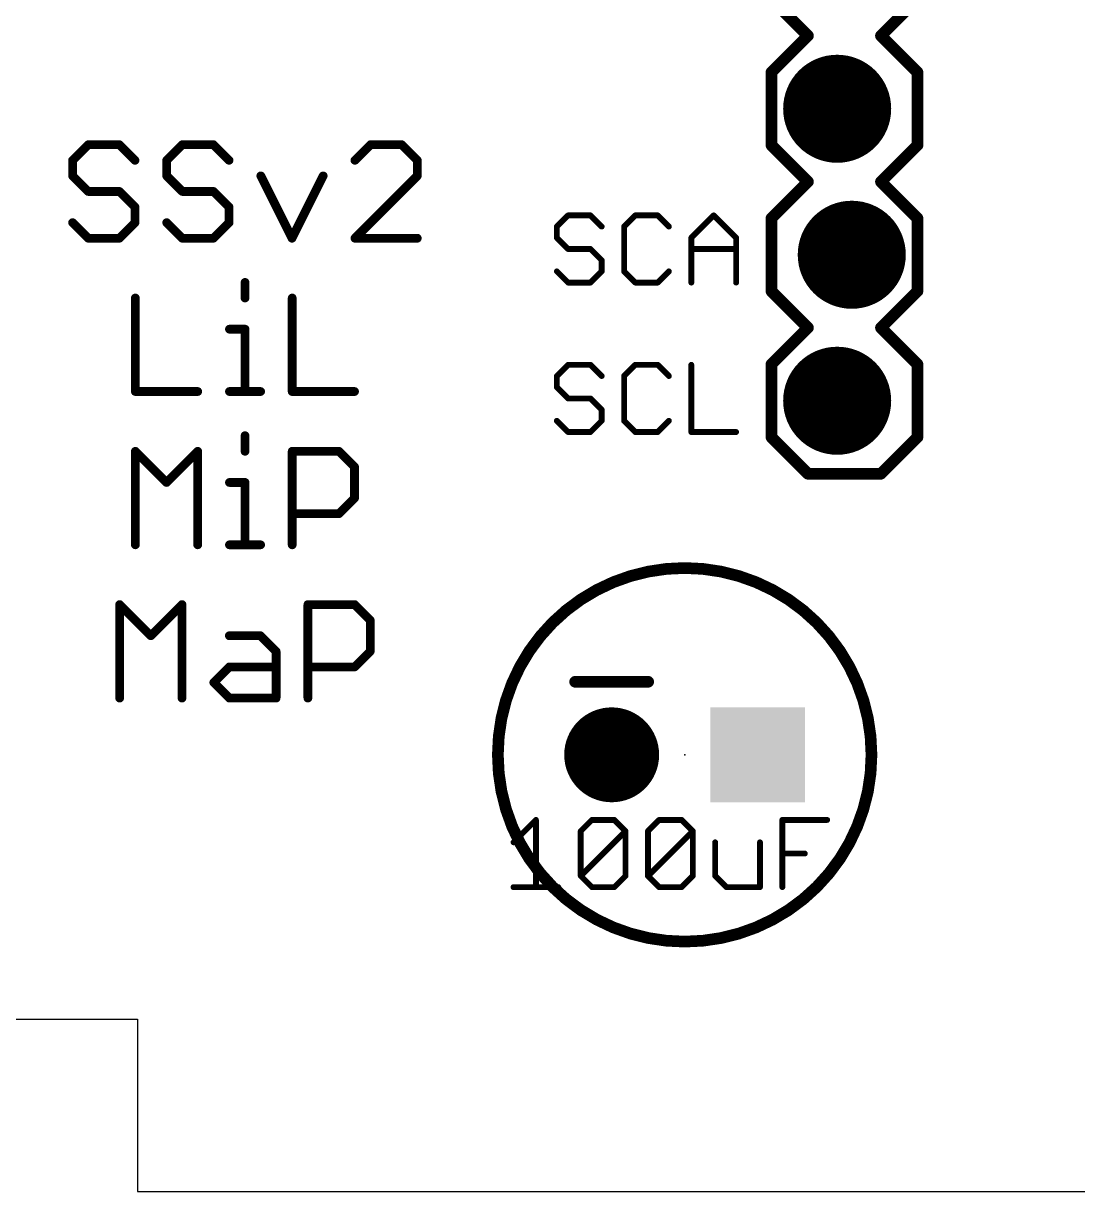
# Model space of a CAD drawing. Extents: x -2 to 100, y 0 to 44.
# Drawn here: x 52.02 to 70.36, y 0 to 20.33 of the extents above; entities that cross this region are included whole.
import ezdxf

# ---------------------------------------------------------------- set-up
doc = ezdxf.new("R2010")
doc.units = 0
for name, color, linetype in [('17', 94, 'CONTINUOUS'), ('20', 178, 'CONTINUOUS'), ('21', 250, 'CONTINUOUS'), ('23', 178, 'CONTINUOUS'), ('25', 250, 'CONTINUOUS'), ('27', 250, 'CONTINUOUS'), ('51', 250, 'CONTINUOUS')]:
    doc.layers.add(name, color=color, linetype=linetype)

# ---------------------------------------------------------------- blocks, each defined once
blk = doc.blocks.new('RECT')
blk.add_solid([(-0.5, -0.5), (0.5, -0.5), (-0.5, 0.5), (0.5, 0.5)])
blk = doc.blocks.new('ROUNDP')
at = {"const_width": 0.5}
blk.add_lwpolyline([(0, -0.25, 1), (0, 0.25, 1), (0, -0.25)], format="xyb", dxfattribs=at)
blk = doc.blocks.new('SQUAREP')
blk.add_solid([(-0.5, -0.5), (0.5, -0.5), (-0.5, 0.5), (0.5, 0.5)])

msp = doc.modelspace()

# ---------------------------------------------------------------- linework, layer by layer
at = {"layer": '20'}
for p, q in [((51, 3), (54, 3)), ((54, 3), (54, 0)), ((54, 0), (90, 0))]:
    msp.add_line(p, q, dxfattribs=at)
at = {"layer": '21', "const_width": 0.2032}
for points in [[(65.665, 20.11), (65.03, 20.745)], [(67.57, 20.745), (66.935, 20.11)], [(65.03, 19.475), (65.665, 20.11)], [(66.935, 20.11), (67.57, 19.475)], [(65.03, 18.205), (65.03, 19.475)], [(67.57, 19.475), (67.57, 18.205)], [(65.665, 17.57), (65.03, 18.205)], [(67.57, 18.205), (66.935, 17.57)], [(65.665, 17.57), (65.03, 16.935)], [(67.57, 16.935), (66.935, 17.57)], [(65.03, 15.665), (65.03, 16.935)], [(67.57, 16.935), (67.57, 15.665)], [(65.665, 15.03), (65.03, 15.665)], [(67.57, 15.665), (66.935, 15.03)], [(65.665, 15.03), (65.03, 14.395)], [(67.57, 14.395), (66.935, 15.03)], [(65.03, 13.125), (65.03, 14.395)], [(67.57, 14.395), (67.57, 13.125)], [(65.665, 12.49), (65.03, 13.125)], [(67.57, 13.125), (66.935, 12.49)], [(66.935, 12.49), (65.665, 12.49)], [(62.885, 8.87), (61.615, 8.87)]]:
    msp.add_lwpolyline(points, dxfattribs=at)
at = {"layer": '21'}
for points, const_width in [([(65.7009, 20.0741, 1), (65.6291, 20.1459)], 0.1016), ([(65.6291, 20.0741, 1), (65.7009, 20.1459)], 0.1016), ([(66.9709, 20.1459, 1), (66.8991, 20.0741)], 0.1016), ([(66.8991, 20.1459, 1), (66.9709, 20.0741)], 0.1016), ([(65.0808, 19.475, 1), (64.9792, 19.475)], 0.1016), ([(64.9941, 19.5109, 1), (65.0659, 19.4391)], 0.1016), ([(67.6208, 19.475, 1), (67.5192, 19.475)], 0.1016), ([(67.5341, 19.4391, 1), (67.6059, 19.5109)], 0.1016), ([(65.0659, 18.2409, 1), (64.9941, 18.1691)], 0.1016), ([(67.6059, 18.1691, 1), (67.5341, 18.2409)], 0.1016), ([(64.9792, 18.205, 1), (65.0808, 18.205)], 0.1016), ([(67.5192, 18.205, 1), (67.6208, 18.205)], 0.1016), ([(65.7009, 17.5341, 1), (65.6291, 17.6059)], 0.1016), ([(65.6291, 17.5341, 1), (65.7009, 17.6059)], 0.1016), ([(66.9709, 17.6059, 1), (66.8991, 17.5341)], 0.1016), ([(66.8991, 17.6059, 1), (66.9709, 17.5341)], 0.1016), ([(65.0808, 16.935, 1), (64.9792, 16.935)], 0.1016), ([(64.9941, 16.9709, 1), (65.0659, 16.8991)], 0.1016), ([(67.6208, 16.935, 1), (67.5192, 16.935)], 0.1016), ([(67.5341, 16.8991, 1), (67.6059, 16.9709)], 0.1016), ([(65.0659, 15.7009, 1), (64.9941, 15.6291)], 0.1016), ([(64.9792, 15.665, 1), (65.0808, 15.665)], 0.1016), ([(67.5192, 15.665, 1), (67.6208, 15.665)], 0.1016), ([(67.6059, 15.6291, 1), (67.5341, 15.7009)], 0.1016), ([(65.7009, 14.9941, 1), (65.6291, 15.0659)], 0.1016), ([(65.6291, 14.9941, 1), (65.7009, 15.0659)], 0.1016), ([(66.9709, 15.0659, 1), (66.8991, 14.9941)], 0.1016), ([(66.8991, 15.0659, 1), (66.9709, 14.9941)], 0.1016), ([(65.0808, 14.395, 1), (64.9792, 14.395)], 0.1016), ([(64.9941, 14.4309, 1), (65.0659, 14.3591)], 0.1016), ([(67.6208, 14.395, 1), (67.5192, 14.395)], 0.1016), ([(67.5341, 14.3591, 1), (67.6059, 14.4309)], 0.1016), ([(65.0659, 13.1609, 1), (64.9941, 13.0891)], 0.1016), ([(67.6059, 13.0891, 1), (67.5341, 13.1609)], 0.1016), ([(64.9792, 13.125, 1), (65.0808, 13.125)], 0.1016), ([(67.5192, 13.125, 1), (67.6208, 13.125)], 0.1016), ([(65.665, 12.5408, 1), (65.665, 12.4392)], 0.1016), ([(65.6291, 12.4541, 1), (65.7009, 12.5259)], 0.1016), ([(66.8991, 12.5259, 1), (66.9709, 12.4541)], 0.1016), ([(66.935, 12.4392, 1), (66.935, 12.5408)], 0.1016), ([(63.52, 4.35, 1), (63.52, 10.85, 1), (63.52, 4.35)], 0.2032), ([(61.615, 8.9208, 1), (61.615, 8.8192)], 0.1016), ([(62.885, 8.8192, 1), (62.885, 8.9208)], 0.1016)]:
    msp.add_lwpolyline(points, format="xyb", dxfattribs=dict(at, const_width=const_width))
at = {"layer": '23'}
msp.add_point((63.52, 7.6), dxfattribs=at)
at = {"layer": '25'}
for points, const_width in [([(53.143, 18.2147), (52.8719, 17.9435)], 0.1524), ([(53.6854, 18.2147), (53.143, 18.2147)], 0.1524), ([(53.9565, 17.9435), (53.6854, 18.2147)], 0.1524), ([(54.7802, 18.2147), (54.509, 17.9435)], 0.1524), ([(55.3225, 18.2147), (54.7802, 18.2147)], 0.1524), ([(55.5937, 17.9435), (55.3225, 18.2147)], 0.1524), ([(58.0545, 18.2147), (57.7834, 17.9435)], 0.1524), ([(58.5968, 18.2147), (58.0545, 18.2147)], 0.1524), ([(58.868, 17.9435), (58.5968, 18.2147)], 0.1524), ([(52.8719, 17.9435), (52.8719, 17.6724)], 0.1524), ([(54.509, 17.9435), (54.509, 17.6724)], 0.1524), ([(58.868, 17.6724), (58.868, 17.9435)], 0.1524), ([(52.8719, 17.6724), (53.143, 17.4012)], 0.1524), ([(54.509, 17.6724), (54.7802, 17.4012)], 0.1524), ([(56.1462, 17.6724), (56.6885, 16.5877)], 0.1524), ([(56.6885, 16.5877), (57.2309, 17.6724)], 0.1524), ([(57.7834, 16.5877), (58.868, 17.6724)], 0.1524), ([(53.143, 17.4012), (53.6854, 17.4012)], 0.1524), ([(53.6854, 17.4012), (53.9565, 17.13)], 0.1524), ([(54.7802, 17.4012), (55.3225, 17.4012)], 0.1524), ([(55.3225, 17.4012), (55.5937, 17.13)], 0.1524), ([(53.9565, 17.13), (53.9565, 16.8589)], 0.1524), ([(55.5937, 17.13), (55.5937, 16.8589)], 0.1524), ([(53.143, 16.5877), (52.8719, 16.8589)], 0.1524), ([(53.9565, 16.8589), (53.6854, 16.5877)], 0.1524), ([(54.7802, 16.5877), (54.509, 16.8589)], 0.1524), ([(55.5937, 16.8589), (55.3225, 16.5877)], 0.1524), ([(61.4916, 16.9852), (61.2967, 16.7903)], 0.1016), ([(61.8814, 16.9852), (61.4916, 16.9852)], 0.1016), ([(62.0763, 16.7903), (61.8814, 16.9852)], 0.1016), ([(62.661, 16.9852), (62.4661, 16.7903)], 0.1016), ([(63.0508, 16.9852), (62.661, 16.9852)], 0.1016), ([(63.2457, 16.7903), (63.0508, 16.9852)], 0.1016), ([(63.6355, 16.5954), (64.0253, 16.9852)], 0.1016), ([(64.0253, 16.9852), (64.4151, 16.5954)], 0.1016), ([(61.2967, 16.7903), (61.2967, 16.5954)], 0.1016), ([(62.4661, 16.7903), (62.4661, 16.0107)], 0.1016), ([(53.6854, 16.5877), (53.143, 16.5877)], 0.1524), ([(55.3225, 16.5877), (54.7802, 16.5877)], 0.1524), ([(58.868, 16.5877), (57.7834, 16.5877)], 0.1524), ([(61.2967, 16.5954), (61.4916, 16.4005)], 0.1016), ([(63.6355, 15.8158), (63.6355, 16.5954)], 0.1016), ([(64.4151, 16.5954), (64.4151, 15.8158)], 0.1016), ([(61.4916, 16.4005), (61.8814, 16.4005)], 0.1016), ([(61.8814, 16.4005), (62.0763, 16.2056)], 0.1016), ([(63.6355, 16.4005), (64.4151, 16.4005)], 0.1016), ([(61.4916, 15.8158), (61.2967, 16.0107)], 0.1016), ([(62.0763, 16.0107), (61.8814, 15.8158)], 0.1016), ([(62.0763, 16.2056), (62.0763, 16.0107)], 0.1016), ([(62.4661, 16.0107), (62.661, 15.8158)], 0.1016), ([(63.0508, 15.8158), (63.2457, 16.0107)], 0.1016), ([(55.8716, 15.8189), (55.8716, 15.5477)], 0.1524), ([(61.8814, 15.8158), (61.4916, 15.8158)], 0.1016), ([(62.661, 15.8158), (63.0508, 15.8158)], 0.1016), ([(53.9633, 15.5477), (53.9633, 13.9207)], 0.1524), ([(56.6919, 15.5477), (56.6919, 13.9207)], 0.1524), ([(55.6005, 15.0054), (55.8716, 15.0054)], 0.1524), ([(55.8716, 15.0054), (55.8716, 13.9207)], 0.1524), ([(61.4916, 14.3852), (61.2967, 14.1903)], 0.1016), ([(61.8814, 14.3852), (61.4916, 14.3852)], 0.1016), ([(62.0763, 14.1903), (61.8814, 14.3852)], 0.1016), ([(62.661, 14.3852), (62.4661, 14.1903)], 0.1016), ([(63.0508, 14.3852), (62.661, 14.3852)], 0.1016), ([(63.2457, 14.1903), (63.0508, 14.3852)], 0.1016), ([(63.6355, 14.3852), (63.6355, 13.2158)], 0.1016), ([(61.2967, 14.1903), (61.2967, 13.9954)], 0.1016), ([(62.4661, 14.1903), (62.4661, 13.4107)], 0.1016), ([(61.2967, 13.9954), (61.4916, 13.8005)], 0.1016), ([(53.9633, 13.9207), (55.048, 13.9207)], 0.1524), ([(55.6005, 13.9207), (56.1428, 13.9207)], 0.1524), ([(56.6919, 13.9207), (57.7766, 13.9207)], 0.1524), ([(61.4916, 13.8005), (61.8814, 13.8005)], 0.1016), ([(61.8814, 13.8005), (62.0763, 13.6056)], 0.1016), ([(62.0763, 13.6056), (62.0763, 13.4107)], 0.1016), ([(61.4916, 13.2158), (61.2967, 13.4107)], 0.1016), ([(62.0763, 13.4107), (61.8814, 13.2158)], 0.1016), ([(62.4661, 13.4107), (62.661, 13.2158)], 0.1016), ([(63.0508, 13.2158), (63.2457, 13.4107)], 0.1016), ([(55.8716, 13.1519), (55.8716, 12.8807)], 0.1524), ([(61.8814, 13.2158), (61.4916, 13.2158)], 0.1016), ([(62.661, 13.2158), (63.0508, 13.2158)], 0.1016), ([(63.6355, 13.2158), (64.4151, 13.2158)], 0.1016), ([(53.9633, 11.2537), (53.9633, 12.8807)], 0.1524), ([(53.9633, 12.8807), (54.5057, 12.3384)], 0.1524), ([(54.5057, 12.3384), (55.048, 12.8807)], 0.1524), ([(55.048, 12.8807), (55.048, 11.2537)], 0.1524), ([(56.6919, 11.2537), (56.6919, 12.8807)], 0.1524), ([(56.6919, 12.8807), (57.5054, 12.8807)], 0.1524), ([(57.5054, 12.8807), (57.7766, 12.6095)], 0.1524), ([(57.7766, 12.6095), (57.7766, 12.0672)], 0.1524), ([(55.6005, 12.3384), (55.8716, 12.3384)], 0.1524), ([(55.8716, 12.3384), (55.8716, 11.2537)], 0.1524), ([(57.7766, 12.0672), (57.5054, 11.796)], 0.1524), ([(57.5054, 11.796), (56.6919, 11.796)], 0.1524), ([(55.6005, 11.2537), (56.1428, 11.2537)], 0.1524), ([(53.6905, 8.5867), (53.6905, 10.2137)], 0.1524), ([(53.6905, 10.2137), (54.2328, 9.6714)], 0.1524), ([(54.2328, 9.6714), (54.7751, 10.2137)], 0.1524), ([(54.7751, 10.2137), (54.7751, 8.5867)], 0.1524), ([(56.9648, 8.5867), (56.9648, 10.2137)], 0.1524), ([(56.9648, 10.2137), (57.7783, 10.2137)], 0.1524), ([(57.7783, 10.2137), (58.0494, 9.9425)], 0.1524), ([(58.0494, 9.9425), (58.0494, 9.4002)], 0.1524), ([(55.5988, 9.6714), (56.1411, 9.6714)], 0.1524), ([(56.1411, 9.6714), (56.4123, 9.4002)], 0.1524), ([(56.4123, 9.4002), (56.4123, 8.5867)], 0.1524), ([(58.0494, 9.4002), (57.7783, 9.129)], 0.1524), ([(55.3276, 8.8579), (55.5988, 9.129)], 0.1524), ([(55.5988, 9.129), (56.4123, 9.129)], 0.1524), ([(57.7783, 9.129), (56.9648, 9.129)], 0.1524), ([(55.5988, 8.5867), (55.3276, 8.8579)], 0.1524), ([(56.4123, 8.5867), (55.5988, 8.5867)], 0.1524)]:
    msp.add_lwpolyline(points, dxfattribs=dict(at, const_width=const_width))
for points, const_width in [([(53.143, 18.2528, 1), (53.143, 18.1766)], 0.0762), ([(53.17, 18.1877, 1), (53.1161, 18.2416)], 0.0762), ([(53.7123, 18.2416, 1), (53.6584, 18.1877)], 0.0762), ([(53.6854, 18.1766, 1), (53.6854, 18.2528)], 0.0762), ([(54.7802, 18.2528, 1), (54.7802, 18.1766)], 0.0762), ([(54.8071, 18.1877, 1), (54.7533, 18.2416)], 0.0762), ([(55.3495, 18.2416, 1), (55.2956, 18.1877)], 0.0762), ([(55.3225, 18.1766, 1), (55.3225, 18.2528)], 0.0762), ([(58.0545, 18.2528, 1), (58.0545, 18.1766)], 0.0762), ([(58.0815, 18.1877, 1), (58.0276, 18.2416)], 0.0762), ([(58.6238, 18.2416, 1), (58.5699, 18.1877)], 0.0762), ([(58.5968, 18.1766, 1), (58.5968, 18.2528)], 0.0762), ([(52.8449, 17.9705, 1), (52.8988, 17.9166)], 0.0762), ([(52.91, 17.9435, 1), (52.8338, 17.9435)], 0.0762), ([(53.9296, 17.9166, 1), (53.9835, 17.9705)], 0.0762), ([(54.5471, 17.9435, 1), (54.4709, 17.9435)], 0.0762), ([(54.4821, 17.9705, 1), (54.536, 17.9166)], 0.0762), ([(55.5668, 17.9166, 1), (55.6206, 17.9705)], 0.0762), ([(57.7564, 17.9705, 1), (57.8103, 17.9166)], 0.0762), ([(58.9061, 17.9435, 1), (58.8299, 17.9435)], 0.0762), ([(58.8411, 17.9166, 1), (58.895, 17.9705)], 0.0762), ([(52.8988, 17.6993, 1), (52.8449, 17.6454)], 0.0762), ([(52.8338, 17.6724, 1), (52.91, 17.6724)], 0.0762), ([(54.536, 17.6993, 1), (54.4821, 17.6454)], 0.0762), ([(54.4709, 17.6724, 1), (54.5471, 17.6724)], 0.0762), ([(56.1803, 17.6894, 1), (56.1121, 17.6553)], 0.0762), ([(57.2649, 17.6553, 1), (57.1968, 17.6894)], 0.0762), ([(58.8299, 17.6724, 1), (58.9061, 17.6724)], 0.0762), ([(58.895, 17.6454, 1), (58.8411, 17.6993)], 0.0762), ([(53.143, 17.4393, 1), (53.143, 17.3631)], 0.0762), ([(53.1161, 17.3743, 1), (53.17, 17.4281)], 0.0762), ([(53.7123, 17.4281, 1), (53.6584, 17.3743)], 0.0762), ([(53.6854, 17.3631, 1), (53.6854, 17.4393)], 0.0762), ([(54.7802, 17.4393, 1), (54.7802, 17.3631)], 0.0762), ([(54.7533, 17.3743, 1), (54.8071, 17.4281)], 0.0762), ([(55.3495, 17.4281, 1), (55.2956, 17.3743)], 0.0762), ([(55.3225, 17.3631, 1), (55.3225, 17.4393)], 0.0762), ([(53.9946, 17.13, 1), (53.9184, 17.13)], 0.0762), ([(53.9296, 17.1031, 1), (53.9835, 17.157)], 0.0762), ([(55.6318, 17.13, 1), (55.5556, 17.13)], 0.0762), ([(55.5668, 17.1031, 1), (55.6206, 17.157)], 0.0762), ([(52.8988, 16.8858, 1), (52.8449, 16.8319)], 0.0762), ([(53.9184, 16.8589, 1), (53.9946, 16.8589)], 0.0762), ([(53.9835, 16.8319, 1), (53.9296, 16.8858)], 0.0762), ([(54.536, 16.8858, 1), (54.4821, 16.8319)], 0.0762), ([(55.5556, 16.8589, 1), (55.6318, 16.8589)], 0.0762), ([(55.6206, 16.8319, 1), (55.5668, 16.8858)], 0.0762), ([(61.4916, 17.0106, 1), (61.4916, 16.9598)], 0.0508), ([(61.5096, 16.9672, 1), (61.4736, 17.0032)], 0.0508), ([(61.8994, 17.0032, 1), (61.8634, 16.9672)], 0.0508), ([(61.8814, 16.9598, 1), (61.8814, 17.0106)], 0.0508), ([(62.661, 17.0106, 1), (62.661, 16.9598)], 0.0508), ([(62.679, 16.9672, 1), (62.643, 17.0032)], 0.0508), ([(63.0688, 17.0032, 1), (63.0328, 16.9672)], 0.0508), ([(63.0508, 16.9598, 1), (63.0508, 17.0106)], 0.0508), ([(64.0433, 17.0032, 1), (64.0073, 16.9672)], 0.0508), ([(64.0433, 16.9672, 1), (64.0073, 17.0032)], 0.0508), ([(61.2787, 16.8083, 1), (61.3147, 16.7723)], 0.0508), ([(61.3221, 16.7903, 1), (61.2713, 16.7903)], 0.0508), ([(62.0583, 16.7723, 1), (62.0943, 16.8083)], 0.0508), ([(62.4481, 16.8083, 1), (62.4841, 16.7723)], 0.0508), ([(62.4915, 16.7903, 1), (62.4407, 16.7903)], 0.0508), ([(63.2277, 16.7723, 1), (63.2637, 16.8083)], 0.0508), ([(53.143, 16.6258, 1), (53.143, 16.5496)], 0.0762), ([(53.1161, 16.5608, 1), (53.17, 16.6146)], 0.0762), ([(53.6584, 16.6146, 1), (53.7123, 16.5608)], 0.0762), ([(53.6854, 16.5496, 1), (53.6854, 16.6258)], 0.0762), ([(54.7802, 16.6258, 1), (54.7802, 16.5496)], 0.0762), ([(54.7533, 16.5608, 1), (54.8071, 16.6146)], 0.0762), ([(55.2956, 16.6146, 1), (55.3495, 16.5608)], 0.0762), ([(55.3225, 16.5496, 1), (55.3225, 16.6258)], 0.0762), ([(56.6544, 16.6047, 1), (56.7226, 16.5707)], 0.0762), ([(56.6544, 16.5707, 1), (56.7226, 16.6047)], 0.0762), ([(57.7834, 16.6258, 1), (57.7834, 16.5496)], 0.0762), ([(57.7564, 16.6146, 1), (57.8103, 16.5608)], 0.0762), ([(58.868, 16.5496, 1), (58.868, 16.6258)], 0.0762), ([(61.3147, 16.6134, 1), (61.2787, 16.5774)], 0.0508), ([(61.2713, 16.5954, 1), (61.3221, 16.5954)], 0.0508), ([(63.6175, 16.6134, 1), (63.6535, 16.5774)], 0.0508), ([(63.6609, 16.5954, 1), (63.6101, 16.5954)], 0.0508), ([(64.4405, 16.5954, 1), (64.3897, 16.5954)], 0.0508), ([(64.3971, 16.5774, 1), (64.4331, 16.6134)], 0.0508), ([(61.4916, 16.4259, 1), (61.4916, 16.3751)], 0.0508), ([(61.4736, 16.3825, 1), (61.5096, 16.4185)], 0.0508), ([(61.8994, 16.4185, 1), (61.8634, 16.3825)], 0.0508), ([(61.8814, 16.3751, 1), (61.8814, 16.4259)], 0.0508), ([(63.6355, 16.4259, 1), (63.6355, 16.3751)], 0.0508), ([(64.4151, 16.3751, 1), (64.4151, 16.4259)], 0.0508), ([(61.3147, 16.0287, 1), (61.2787, 15.9927)], 0.0508), ([(62.1017, 16.2056, 1), (62.0509, 16.2056)], 0.0508), ([(62.0583, 16.1876, 1), (62.0943, 16.2236)], 0.0508), ([(62.0943, 15.9927, 1), (62.0583, 16.0287)], 0.0508), ([(62.4841, 16.0287, 1), (62.4481, 15.9927)], 0.0508), ([(63.2637, 15.9927, 1), (63.2277, 16.0287)], 0.0508), ([(55.9097, 15.8189, 1), (55.8335, 15.8189)], 0.0762), ([(61.4916, 15.8412, 1), (61.4916, 15.7904)], 0.0508), ([(61.4736, 15.7978, 1), (61.5096, 15.8338)], 0.0508), ([(61.8634, 15.8338, 1), (61.8994, 15.7978)], 0.0508), ([(61.8814, 15.7904, 1), (61.8814, 15.8412)], 0.0508), ([(62.0509, 16.0107, 1), (62.1017, 16.0107)], 0.0508), ([(62.4407, 16.0107, 1), (62.4915, 16.0107)], 0.0508), ([(62.661, 15.8412, 1), (62.661, 15.7904)], 0.0508), ([(62.643, 15.7978, 1), (62.679, 15.8338)], 0.0508), ([(63.0328, 15.8338, 1), (63.0688, 15.7978)], 0.0508), ([(63.0508, 15.7904, 1), (63.0508, 15.8412)], 0.0508), ([(63.6101, 15.8158, 1), (63.6609, 15.8158)], 0.0508), ([(64.3897, 15.8158, 1), (64.4405, 15.8158)], 0.0508), ([(54.0014, 15.5477, 1), (53.9252, 15.5477)], 0.0762), ([(55.8335, 15.5477, 1), (55.9097, 15.5477)], 0.0762), ([(56.73, 15.5477, 1), (56.6538, 15.5477)], 0.0762), ([(55.6005, 15.0435, 1), (55.6005, 14.9673)], 0.0762), ([(55.9097, 15.0054, 1), (55.8335, 15.0054)], 0.0762), ([(55.8716, 14.9673, 1), (55.8716, 15.0435)], 0.0762), ([(61.4916, 14.4106, 1), (61.4916, 14.3598)], 0.0508), ([(61.5096, 14.3672, 1), (61.4736, 14.4032)], 0.0508), ([(61.8994, 14.4032, 1), (61.8634, 14.3672)], 0.0508), ([(61.8814, 14.3598, 1), (61.8814, 14.4106)], 0.0508), ([(62.661, 14.4106, 1), (62.661, 14.3598)], 0.0508), ([(62.679, 14.3672, 1), (62.643, 14.4032)], 0.0508), ([(63.0688, 14.4032, 1), (63.0328, 14.3672)], 0.0508), ([(63.0508, 14.3598, 1), (63.0508, 14.4106)], 0.0508), ([(63.6609, 14.3852, 1), (63.6101, 14.3852)], 0.0508), ([(61.2787, 14.2083, 1), (61.3147, 14.1723)], 0.0508), ([(61.3221, 14.1903, 1), (61.2713, 14.1903)], 0.0508), ([(62.0583, 14.1723, 1), (62.0943, 14.2083)], 0.0508), ([(62.4481, 14.2083, 1), (62.4841, 14.1723)], 0.0508), ([(62.4915, 14.1903, 1), (62.4407, 14.1903)], 0.0508), ([(63.2277, 14.1723, 1), (63.2637, 14.2083)], 0.0508), ([(61.3147, 14.0134, 1), (61.2787, 13.9774)], 0.0508), ([(53.9633, 13.9588, 1), (53.9633, 13.8826)], 0.0762), ([(53.9252, 13.9207, 1), (54.0014, 13.9207)], 0.0762), ([(55.048, 13.8826, 1), (55.048, 13.9588)], 0.0762), ([(55.6005, 13.9588, 1), (55.6005, 13.8826)], 0.0762), ([(55.8335, 13.9207, 1), (55.9097, 13.9207)], 0.0762), ([(56.1428, 13.8826, 1), (56.1428, 13.9588)], 0.0762), ([(56.6919, 13.9588, 1), (56.6919, 13.8826)], 0.0762), ([(56.6538, 13.9207, 1), (56.73, 13.9207)], 0.0762), ([(57.7766, 13.8826, 1), (57.7766, 13.9588)], 0.0762), ([(61.2713, 13.9954, 1), (61.3221, 13.9954)], 0.0508), ([(61.4916, 13.8259, 1), (61.4916, 13.7751)], 0.0508), ([(61.4736, 13.7825, 1), (61.5096, 13.8185)], 0.0508), ([(61.8994, 13.8185, 1), (61.8634, 13.7825)], 0.0508), ([(61.8814, 13.7751, 1), (61.8814, 13.8259)], 0.0508), ([(62.1017, 13.6056, 1), (62.0509, 13.6056)], 0.0508), ([(62.0583, 13.5876, 1), (62.0943, 13.6236)], 0.0508), ([(61.3147, 13.4287, 1), (61.2787, 13.3927)], 0.0508), ([(62.0509, 13.4107, 1), (62.1017, 13.4107)], 0.0508), ([(62.0943, 13.3927, 1), (62.0583, 13.4287)], 0.0508), ([(62.4841, 13.4287, 1), (62.4481, 13.3927)], 0.0508), ([(62.4407, 13.4107, 1), (62.4915, 13.4107)], 0.0508), ([(63.2637, 13.3927, 1), (63.2277, 13.4287)], 0.0508), ([(55.9097, 13.1519, 1), (55.8335, 13.1519)], 0.0762), ([(61.4916, 13.2412, 1), (61.4916, 13.1904)], 0.0508), ([(61.4736, 13.1978, 1), (61.5096, 13.2338)], 0.0508), ([(61.8634, 13.2338, 1), (61.8994, 13.1978)], 0.0508), ([(61.8814, 13.1904, 1), (61.8814, 13.2412)], 0.0508), ([(62.661, 13.2412, 1), (62.661, 13.1904)], 0.0508), ([(62.643, 13.1978, 1), (62.679, 13.2338)], 0.0508), ([(63.0328, 13.2338, 1), (63.0688, 13.1978)], 0.0508), ([(63.0508, 13.1904, 1), (63.0508, 13.2412)], 0.0508), ([(63.6355, 13.2412, 1), (63.6355, 13.1904)], 0.0508), ([(63.6101, 13.2158, 1), (63.6609, 13.2158)], 0.0508), ([(64.4151, 13.1904, 1), (64.4151, 13.2412)], 0.0508), ([(54.0014, 12.8807, 1), (53.9252, 12.8807)], 0.0762), ([(53.9903, 12.9076, 1), (53.9364, 12.8537)], 0.0762), ([(55.0861, 12.8807, 1), (55.0099, 12.8807)], 0.0762), ([(55.0749, 12.8537, 1), (55.021, 12.9076)], 0.0762), ([(55.8335, 12.8807, 1), (55.9097, 12.8807)], 0.0762), ([(56.73, 12.8807, 1), (56.6538, 12.8807)], 0.0762), ([(56.6919, 12.9188, 1), (56.6919, 12.8426)], 0.0762), ([(57.5323, 12.9076, 1), (57.4785, 12.8537)], 0.0762), ([(57.5054, 12.8426, 1), (57.5054, 12.9188)], 0.0762), ([(57.8147, 12.6095, 1), (57.7385, 12.6095)], 0.0762), ([(57.7496, 12.5826, 1), (57.8035, 12.6365)], 0.0762), ([(54.4787, 12.3653, 1), (54.5326, 12.3114)], 0.0762), ([(54.4787, 12.3114, 1), (54.5326, 12.3653)], 0.0762), ([(55.6005, 12.3765, 1), (55.6005, 12.3003)], 0.0762), ([(55.9097, 12.3384, 1), (55.8335, 12.3384)], 0.0762), ([(55.8716, 12.3003, 1), (55.8716, 12.3765)], 0.0762), ([(57.7385, 12.0672, 1), (57.8147, 12.0672)], 0.0762), ([(57.8035, 12.0403, 1), (57.7496, 12.0941)], 0.0762), ([(56.6919, 11.8341, 1), (56.6919, 11.7579)], 0.0762), ([(57.4785, 11.823, 1), (57.5324, 11.7691)], 0.0762), ([(57.5054, 11.7579, 1), (57.5054, 11.8341)], 0.0762), ([(53.9252, 11.2537, 1), (54.0014, 11.2537)], 0.0762), ([(55.0099, 11.2537, 1), (55.0861, 11.2537)], 0.0762), ([(55.6005, 11.2918, 1), (55.6005, 11.2156)], 0.0762), ([(55.8335, 11.2537, 1), (55.9097, 11.2537)], 0.0762), ([(56.1428, 11.2156, 1), (56.1428, 11.2918)], 0.0762), ([(56.6538, 11.2537, 1), (56.73, 11.2537)], 0.0762), ([(53.7174, 10.2406, 1), (53.6635, 10.1867)], 0.0762), ([(53.7286, 10.2137, 1), (53.6524, 10.2137)], 0.0762), ([(54.8132, 10.2137, 1), (54.737, 10.2137)], 0.0762), ([(54.8021, 10.1867, 1), (54.7482, 10.2406)], 0.0762), ([(57.0029, 10.2137, 1), (56.9267, 10.2137)], 0.0762), ([(56.9648, 10.2518, 1), (56.9648, 10.1756)], 0.0762), ([(57.8052, 10.2406, 1), (57.7513, 10.1867)], 0.0762), ([(57.7783, 10.1756, 1), (57.7783, 10.2518)], 0.0762), ([(58.0875, 9.9425, 1), (58.0113, 9.9425)], 0.0762), ([(58.0225, 9.9156, 1), (58.0764, 9.9695)], 0.0762), ([(54.2058, 9.6983, 1), (54.2597, 9.6444)], 0.0762), ([(54.2058, 9.6444, 1), (54.2597, 9.6983)], 0.0762), ([(55.5988, 9.7095, 1), (55.5988, 9.6333)], 0.0762), ([(56.1681, 9.6983, 1), (56.1142, 9.6444)], 0.0762), ([(56.1411, 9.6333, 1), (56.1411, 9.7095)], 0.0762), ([(56.4504, 9.4002, 1), (56.3742, 9.4002)], 0.0762), ([(56.3853, 9.3733, 1), (56.4392, 9.4271)], 0.0762), ([(58.0113, 9.4002, 1), (58.0875, 9.4002)], 0.0762), ([(58.0764, 9.3733, 1), (58.0225, 9.4271)], 0.0762), ([(55.5988, 9.1671, 1), (55.5988, 9.0909)], 0.0762), ([(55.6257, 9.1021, 1), (55.5718, 9.156)], 0.0762), ([(56.4123, 9.0909, 1), (56.4123, 9.1671)], 0.0762), ([(56.9648, 9.1671, 1), (56.9648, 9.0909)], 0.0762), ([(57.7513, 9.156, 1), (57.8052, 9.1021)], 0.0762), ([(57.7783, 9.0909, 1), (57.7783, 9.1671)], 0.0762), ([(55.3546, 8.8848, 1), (55.3007, 8.8309)], 0.0762), ([(55.3007, 8.8848, 1), (55.3546, 8.8309)], 0.0762), ([(53.6524, 8.5867, 1), (53.7286, 8.5867)], 0.0762), ([(54.737, 8.5867, 1), (54.8132, 8.5867)], 0.0762), ([(55.5988, 8.6248, 1), (55.5988, 8.5486)], 0.0762), ([(55.5718, 8.5598, 1), (55.6257, 8.6136)], 0.0762), ([(56.3742, 8.5867, 1), (56.4504, 8.5867)], 0.0762), ([(56.4123, 8.5486, 1), (56.4123, 8.6248)], 0.0762), ([(56.9267, 8.5867, 1), (57.0029, 8.5867)], 0.0762)]:
    msp.add_lwpolyline(points, format="xyb", dxfattribs=dict(at, const_width=const_width))
at = {"layer": '27', "const_width": 0.1016}
for points in [[(60.5423, 6.0774), (60.9321, 6.4672)], [(60.9321, 6.4672), (60.9321, 5.2978)], [(61.7117, 6.2723), (61.9066, 6.4672)], [(61.9066, 6.4672), (62.2964, 6.4672)], [(62.2964, 6.4672), (62.4913, 6.2723)], [(62.8811, 6.2723), (63.076, 6.4672)], [(63.076, 6.4672), (63.4658, 6.4672)], [(63.4658, 6.4672), (63.6607, 6.2723)], [(65.2199, 5.2978), (65.2199, 6.4672)], [(65.2199, 6.4672), (65.9995, 6.4672)], [(61.7117, 5.4927), (61.7117, 6.2723)], [(61.7117, 5.4927), (62.4913, 6.2723)], [(62.4913, 6.2723), (62.4913, 5.4927)], [(62.8811, 5.4927), (62.8811, 6.2723)], [(62.8811, 5.4927), (63.6607, 6.2723)], [(63.6607, 6.2723), (63.6607, 5.4927)], [(64.0505, 6.0774), (64.0505, 5.4927)], [(64.8301, 5.2978), (64.8301, 6.0774)], [(65.2199, 5.8825), (65.6097, 5.8825)], [(61.9066, 5.2978), (61.7117, 5.4927)], [(62.4913, 5.4927), (62.2964, 5.2978)], [(63.076, 5.2978), (62.8811, 5.4927)], [(63.6607, 5.4927), (63.4658, 5.2978)], [(64.0505, 5.4927), (64.2454, 5.2978)], [(60.5423, 5.2978), (61.3219, 5.2978)], [(62.2964, 5.2978), (61.9066, 5.2978)], [(63.4658, 5.2978), (63.076, 5.2978)], [(64.2454, 5.2978), (64.8301, 5.2978)]]:
    msp.add_lwpolyline(points, dxfattribs=at)
at = {"layer": '27', "const_width": 0.0508}
for points in [[(60.9575, 6.4672, 1), (60.9067, 6.4672)], [(60.9501, 6.4492, 1), (60.9141, 6.4852)], [(61.9066, 6.4926, 1), (61.9066, 6.4418)], [(61.9246, 6.4492, 1), (61.8886, 6.4852)], [(62.3144, 6.4852, 1), (62.2784, 6.4492)], [(62.2964, 6.4418, 1), (62.2964, 6.4926)], [(63.076, 6.4926, 1), (63.076, 6.4418)], [(63.094, 6.4492, 1), (63.058, 6.4852)], [(63.4838, 6.4852, 1), (63.4478, 6.4492)], [(63.4658, 6.4418, 1), (63.4658, 6.4926)], [(65.2453, 6.4672, 1), (65.1945, 6.4672)], [(65.2199, 6.4926, 1), (65.2199, 6.4418)], [(65.9995, 6.4418, 1), (65.9995, 6.4926)], [(61.6937, 6.2903, 1), (61.7297, 6.2543)], [(61.7371, 6.2723, 1), (61.6863, 6.2723)], [(62.5167, 6.2723, 1), (62.4659, 6.2723)], [(62.5093, 6.2543, 1), (62.4733, 6.2903)], [(62.4733, 6.2543, 1), (62.5093, 6.2903)], [(62.8631, 6.2903, 1), (62.8991, 6.2543)], [(62.9065, 6.2723, 1), (62.8557, 6.2723)], [(63.6861, 6.2723, 1), (63.6353, 6.2723)], [(63.6787, 6.2543, 1), (63.6427, 6.2903)], [(63.6427, 6.2543, 1), (63.6787, 6.2903)], [(60.5243, 6.0954, 1), (60.5603, 6.0594)], [(64.0759, 6.0774, 1), (64.0251, 6.0774)], [(64.8555, 6.0774, 1), (64.8047, 6.0774)], [(65.2199, 5.9079, 1), (65.2199, 5.8571)], [(65.6097, 5.8571, 1), (65.6097, 5.9079)], [(61.7297, 5.5107, 1), (61.6937, 5.4747)], [(61.6937, 5.5107, 1), (61.7297, 5.4747)], [(61.6863, 5.4927, 1), (61.7371, 5.4927)], [(62.4659, 5.4927, 1), (62.5167, 5.4927)], [(62.5093, 5.4747, 1), (62.4733, 5.5107)], [(62.8991, 5.5107, 1), (62.8631, 5.4747)], [(62.8631, 5.5107, 1), (62.8991, 5.4747)], [(62.8557, 5.4927, 1), (62.9065, 5.4927)], [(63.6353, 5.4927, 1), (63.6861, 5.4927)], [(63.6787, 5.4747, 1), (63.6427, 5.5107)], [(64.0685, 5.5107, 1), (64.0325, 5.4747)], [(64.0251, 5.4927, 1), (64.0759, 5.4927)], [(60.5423, 5.3232, 1), (60.5423, 5.2724)], [(60.9067, 5.2978, 1), (60.9575, 5.2978)], [(61.3219, 5.2724, 1), (61.3219, 5.3232)], [(61.9066, 5.3232, 1), (61.9066, 5.2724)], [(61.8886, 5.2798, 1), (61.9246, 5.3158)], [(62.2784, 5.3158, 1), (62.3144, 5.2798)], [(62.2964, 5.2724, 1), (62.2964, 5.3232)], [(63.076, 5.3232, 1), (63.076, 5.2724)], [(63.058, 5.2798, 1), (63.094, 5.3158)], [(63.4478, 5.3158, 1), (63.4838, 5.2798)], [(63.4658, 5.2724, 1), (63.4658, 5.3232)], [(64.2454, 5.3232, 1), (64.2454, 5.2724)], [(64.2274, 5.2798, 1), (64.2634, 5.3158)], [(64.8047, 5.2978, 1), (64.8555, 5.2978)], [(64.8301, 5.2724, 1), (64.8301, 5.3232)], [(65.1945, 5.2978, 1), (65.2453, 5.2978)]]:
    msp.add_lwpolyline(points, format="xyb", dxfattribs=at)

# ---------------------------------------------------------------- block references
at = {"layer": '17'}
for name, p, xscale, yscale in [('ROUNDP', (66.173, 18.84), 1.8796, 1.8796), ('ROUNDP', (66.173, 18.84), 1.8796, 1.8796), ('ROUNDP', (66.427, 16.3), 1.8796, 1.8796), ('ROUNDP', (66.427, 16.3), 1.8796, 1.8796), ('ROUNDP', (66.173, 13.76), 1.8796, 1.8796), ('ROUNDP', (66.173, 13.76), 1.8796, 1.8796), ('ROUNDP', (62.25, 7.6), 1.651, 1.651), ('ROUNDP', (62.25, 7.6), 1.651, 1.651), ('SQUAREP', (64.79, 7.6), 1.651, 1.651), ('SQUAREP', (64.79, 7.6), 1.651, 1.651)]:
    msp.add_blockref(name, p, dxfattribs=dict(at, xscale=xscale, yscale=yscale))
at = {"layer": '51', "xscale": 0.508, "yscale": 0.508, "rotation": 270}
for p in [(66.3, 18.84), (66.3, 16.3), (66.3, 13.76)]:
    msp.add_blockref('RECT', p, dxfattribs=at)

doc.saveas('drawing.dxf')
